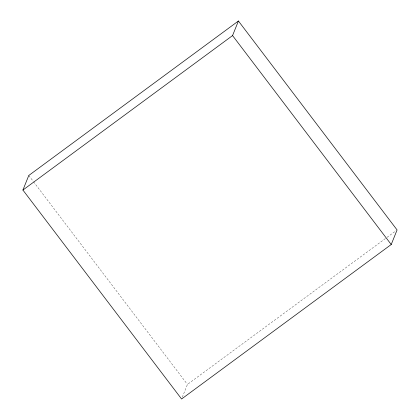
<?xml version="1.0" encoding="UTF-8"?>
<svg xmlns="http://www.w3.org/2000/svg" width="420" height="420" viewBox="0 0 420 420"><rect width="100%" height="100%" fill="white"/><g stroke="black" fill="none" stroke-linecap="round" stroke-linejoin="round"><path stroke-width="0.32" stroke-dasharray="2.1 1.58" d="M182.317 397.178L187.441 384.426L386.521 237.731M387.051 237.342L396.029 230.727M28.775 175.481L33.138 181.225M33.532 181.75L187.441 384.426"/><path stroke-width="0.63" d="M22.916 190.05L28.775 175.481L238.418 21L397.084 229.95L391.225 244.519L181.582 399L22.916 190.05L232.559 35.574L238.418 21M232.559 35.574L391.225 244.519"/></g></svg>
